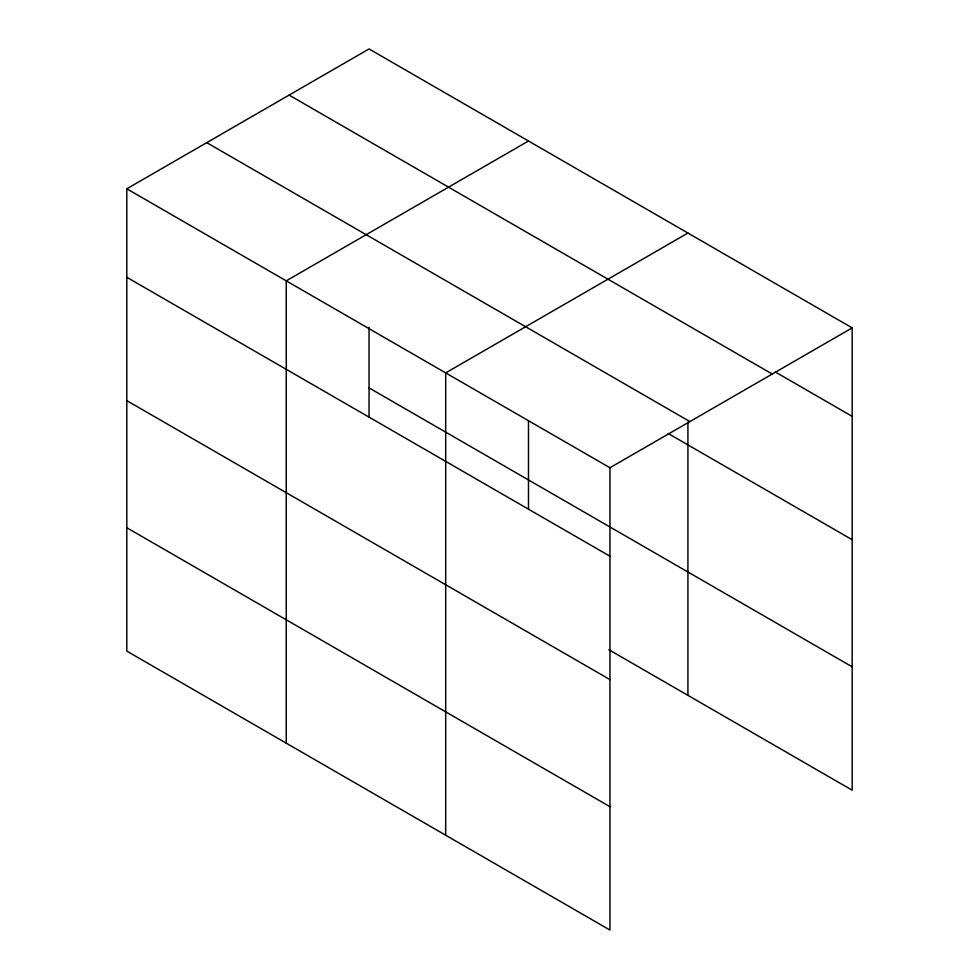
<?xml version="1.0" encoding="UTF-8"?>
<svg xmlns="http://www.w3.org/2000/svg" width="979" height="979" viewBox="0 0 979 979"><rect width="100%" height="100%" fill="white"/><g stroke="black" fill="none" stroke-linecap="round" stroke-linejoin="round"><path stroke-width="1.47" d="M126.817 188.8L609.954 467.742L609.954 930.05L126.817 651.121L126.817 188.8L369.046 48.95L852.183 327.879L852.183 790.2L608.865 649.713M528.489 141L286.247 280.851L286.247 743.159M687.919 233.051L445.678 372.901L445.678 835.209M609.954 467.742L852.183 327.879M775.356 372.008L852.183 416.369M289.111 95.098L772.247 374.039M206.753 142.653L689.889 421.582M668.155 433.477L852.183 539.723M369.046 387.892L852.183 666.834M126.817 277.29L609.954 556.219M126.817 400.644L609.954 679.585M126.817 527.754L609.954 806.684M687.919 422.047L687.919 695.359M528.489 420.933L528.489 508.884M369.046 327.378L369.046 416.834"/></g></svg>
